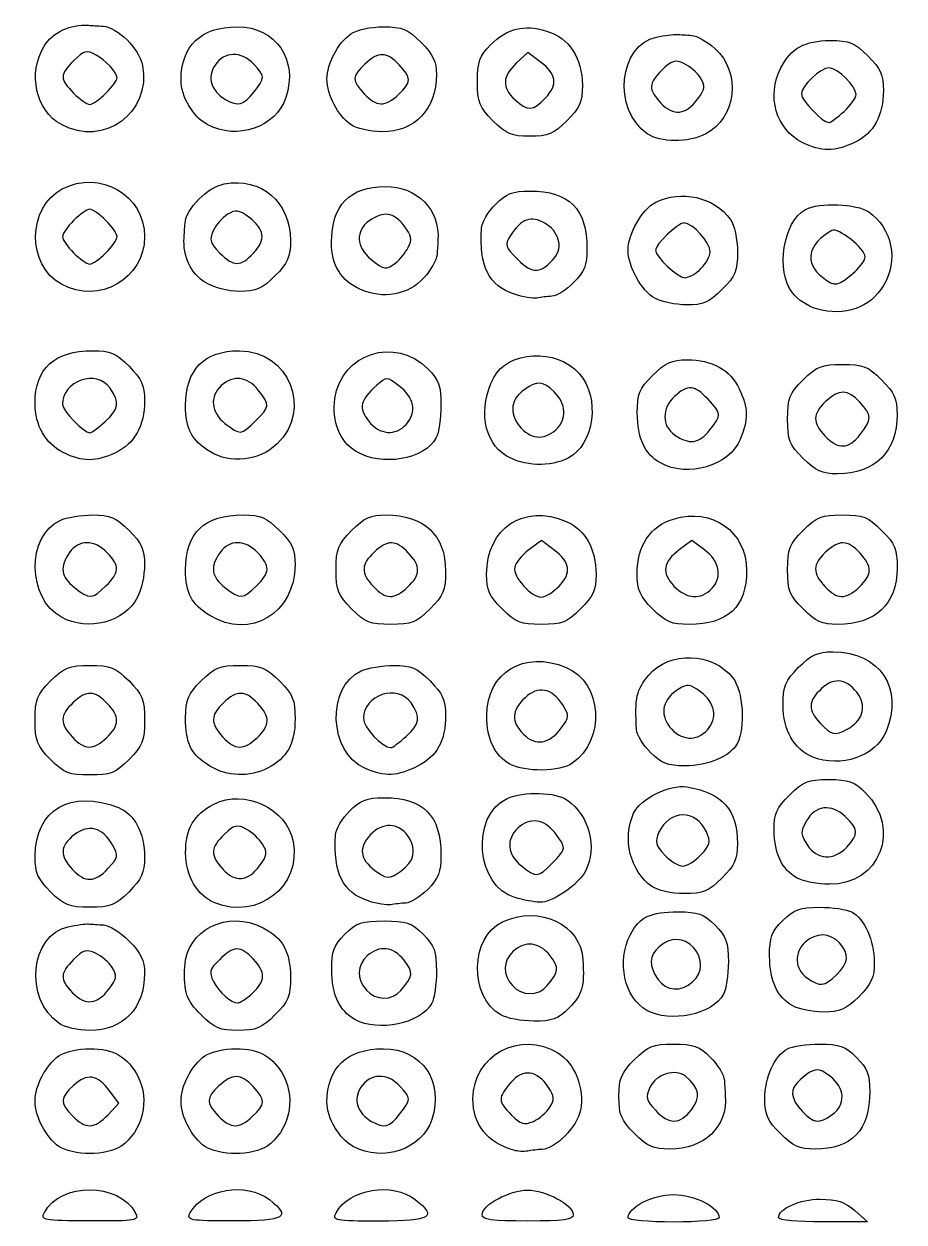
# Model space of a CAD drawing. Extents: x -1 to 2559, y 1 to 1442.
# Drawn here: x 1259.6 to 1516.8, y 2.7 to 352.8 of the extents above; entities that cross this region are included whole.
import ezdxf

# ---------------------------------------------------------------- set-up
doc = ezdxf.new("R2010")
doc.units = 0
doc.layers.get('0').update_dxf_attribs({"linetype": 'CONTINUOUS'})
doc.layers.add('IMAGE', color=7, linetype='CONTINUOUS')

# ---------------------------------------------------------------- blocks, each defined once
blk = doc.blocks.new('wave')
at = {"layer": 'IMAGE', "color": 7}
for points in [[(507.58, -1268.18), (503.93, -1265.45), (500.58, -1268.6)], [(380.62, -1277.34), (380.62, -1277.34)], [(423.8, -1277.1), (423.8, -1277.1)], [(538.85, -1289.2), (538.85, -1289.2)], [(584.16, -1291.72), (584.16, -1291.72)], [(423.78, -1324.07), (423.78, -1324.07)], [(557.13, -1375.77), (557.13, -1375.77)], [(368.16, -1382.39), (368.16, -1382.39)], [(511.56, -1410.83), (507.9, -1408.1), (504.23, -1410.83)], [(555.56, -1410.82), (551.9, -1408.1), (548.23, -1410.83)], [(466.82, -1539.62), (466.82, -1539.62)], [(509.49, -1538.28), (509.49, -1538.28)], [(381.25, -1575.93), (384.39, -1572.58), (381.67, -1568.93)], [(466.47, -1575.77), (466.47, -1575.77)], [(362.62, -1604.5), (362.62, -1604.5)], [(577.23, -1606.02), (577.23, -1606.02)], [(599.49, -1603.9), (603.23, -1607.2), (590.23, -1607.24)]]:
    blk.add_lwpolyline(points, dxfattribs=at)
for points in [[(466.14, -1277.72), (466.14, -1277.72)], [(509.12, -1278.73), (509.12, -1278.73)], [(553.55, -1279.13), (553.55, -1279.13)], [(596.37, -1282.68), (596.37, -1282.68)], [(367.58, -1286.53), (367.58, -1286.53)], [(410.25, -1286.53), (410.25, -1286.53)], [(452.19, -1286.53), (452.19, -1286.53)], [(493.76, -1285.42), (493.76, -1285.42)], [(380.62, -1324.01), (380.62, -1324.01)], [(465.35, -1326.91), (465.35, -1326.91)], [(511.78, -1325.43), (511.78, -1325.43)], [(554.56, -1328.62), (554.56, -1328.62)], [(599.56, -1329.52), (599.56, -1329.52)], [(367.58, -1333.2), (367.58, -1333.2)], [(409.53, -1332.61), (409.53, -1332.61)], [(455.07, -1334.77), (455.07, -1334.77)], [(500, -1336.12), (500, -1336.12)], [(541.07, -1337.28), (541.07, -1337.28)], [(588.31, -1340.39), (588.31, -1340.39)], [(380.37, -1373.35), (380.37, -1373.35)], [(424.38, -1373.1), (424.38, -1373.1)], [(468.46, -1374.06), (468.46, -1374.06)], [(512.12, -1375.74), (512.12, -1375.74)], [(601.13, -1377.1), (601.13, -1377.1)], [(410.98, -1382.09), (410.98, -1382.09)], [(453.61, -1381.99), (453.61, -1381.99)], [(497.61, -1383.33), (497.61, -1383.33)], [(542.71, -1385.42), (542.71, -1385.42)], [(584.43, -1384.08), (584.43, -1384.08)], [(380.62, -1421.34), (380.62, -1421.34)], [(424.62, -1421.34), (424.62, -1421.34)], [(513.12, -1421.4), (513.12, -1421.4)], [(468.81, -1421.72), (468.81, -1421.72)], [(557.8, -1422.06), (557.8, -1422.06)], [(600.81, -1421.72), (600.81, -1421.72)], [(452.43, -1428.08), (452.43, -1428.08)], [(496.43, -1428.08), (496.43, -1428.08)], [(540.43, -1428.08), (540.43, -1428.08)], [(584.43, -1428.08), (584.43, -1428.08)], [(367.58, -1430.53), (367.58, -1430.53)], [(410.98, -1430.02), (410.98, -1430.02)], [(513.63, -1463.03), (513.63, -1463.03)], [(556.46, -1463.39), (556.46, -1463.39)], [(597.29, -1463.25), (597.29, -1463.25)], [(380.81, -1465.72), (380.81, -1465.72)], [(424.81, -1465.72), (424.81, -1465.72)], [(468.37, -1465.35), (468.37, -1465.35)], [(539.79, -1470.05), (539.79, -1470.05)], [(364.43, -1472.08), (364.43, -1472.08)], [(410.98, -1474.02), (410.98, -1474.02)], [(498.71, -1473.42), (498.71, -1473.42)], [(587.08, -1471.31), (587.08, -1471.31)], [(456.32, -1474.66), (456.32, -1474.66)], [(597.18, -1497.7), (597.18, -1497.7)], [(554.55, -1499.96), (554.55, -1499.96)], [(381.3, -1503.88), (381.3, -1503.88)], [(425.55, -1503.13), (425.55, -1503.13)], [(468.23, -1503.54), (468.23, -1503.54)], [(511.05, -1502.43), (511.05, -1502.43)], [(582.71, -1506.76), (582.71, -1506.76)], [(364.43, -1510.75), (364.43, -1510.75)], [(500.18, -1512.44), (500.18, -1512.44)], [(540.19, -1509.2), (540.19, -1509.2)], [(412.41, -1513.98), (412.41, -1513.98)], [(457.34, -1513.45), (457.34, -1513.45)], [(552.12, -1537.08), (552.12, -1537.08)], [(594.14, -1535.05), (594.14, -1535.05)], [(381.55, -1539.13), (381.55, -1539.13)], [(423.48, -1540.38), (423.48, -1540.38)], [(581.38, -1544.09), (581.38, -1544.09)], [(408.43, -1546.75), (408.43, -1546.75)], [(496.04, -1546.76), (496.04, -1546.76)], [(538.71, -1545.42), (538.71, -1545.42)], [(366.85, -1549.2), (366.85, -1549.2)], [(453.38, -1548.09), (453.38, -1548.09)], [(510.38, -1573.74), (510.38, -1573.74)], [(551.77, -1574.47), (551.77, -1574.47)], [(381.25, -1575.93), (381.25, -1575.93)], [(423.48, -1576.38), (423.48, -1576.38)], [(592.93, -1575.87), (592.93, -1575.87)], [(535.1, -1581.42), (535.1, -1581.42)], [(577.76, -1581.42), (577.76, -1581.42)], [(366.85, -1585.2), (366.85, -1585.2)], [(409.52, -1585.2), (409.52, -1585.2)], [(452.91, -1585.2), (452.91, -1585.2)], [(499.9, -1586.32), (499.9, -1586.32)], [(405.28, -1604.52), (405.28, -1604.52)], [(447.92, -1604.56), (447.92, -1604.56)], [(490.56, -1605.12), (490.56, -1605.12)], [(533.23, -1606.04), (533.23, -1606.04)]]:
    blk.add_lwpolyline(points, close=True, dxfattribs=at)
for points in [[(362.57, -1263.58), (365.04, -1259.53), (370.19, -1257.12), (375.56, -1257.5)], [(375.56, -1257.5), (376.48, -1257.56), (378.38, -1257.69), (379.79, -1257.78)], [(379.79, -1257.78), (384.05, -1258.06), (390.4, -1264.39), (391.32, -1269.28)], [(402.56, -1273.55), (402.56, -1263.51), (408.44, -1257.95), (419.06, -1257.95)], [(419.06, -1257.95), (430.29, -1257.95), (436.88, -1267.57), (433.22, -1278.63)], [(445.23, -1273.28), (445.23, -1268.77), (448.44, -1262.65), (452.19, -1260.03)], [(452.19, -1260.03), (453.89, -1258.83), (457.92, -1257.95), (461.66, -1257.95)], [(461.66, -1257.95), (467.28, -1257.95), (468.78, -1258.57), (472.7, -1262.48)], [(493.06, -1263.25), (497.92, -1258.38), (502.75, -1257.18), (509.41, -1259.18)], [(509.41, -1259.18), (516.03, -1261.16), (519.88, -1267.01), (519.89, -1275.08)], [(541.56, -1260.96), (543.95, -1260.46), (546.65, -1260.1), (547.56, -1260.16)], [(547.56, -1260.16), (548.48, -1260.23), (550.42, -1260.36), (551.88, -1260.45)], [(551.88, -1260.45), (553.33, -1260.54), (556.37, -1262.27), (558.62, -1264.28)], [(367.58, -1286.53), (360.09, -1282.47), (357.71, -1271.55), (362.57, -1263.58)], [(472.7, -1262.48), (476.2, -1265.98), (477.23, -1268.13), (477.23, -1271.88)], [(489.23, -1273.98), (489.23, -1268.16), (489.83, -1266.48), (493.06, -1263.25)], [(538.85, -1289.2), (528.65, -1282.05), (530.45, -1263.32), (541.56, -1260.96)], [(577.89, -1269.96), (580.85, -1264.25), (584.98, -1261.95), (592.33, -1261.95)], [(592.33, -1261.95), (597.94, -1261.95), (599.45, -1262.57), (603.36, -1266.48)], [(377.55, -1266.12), (374.95, -1264.73), (374.1, -1264.96), (371.22, -1267.84)], [(383.85, -1273.01), (383.78, -1271.17), (380.68, -1267.78), (377.55, -1266.12)], [(423.84, -1268.87), (420.21, -1264.96), (415.18, -1265.11), (412.5, -1269.19)], [(466.33, -1269.04), (462.72, -1265.19), (460.26, -1265.14), (456.32, -1268.85)], [(549.57, -1268.71), (546.94, -1267.51), (545.92, -1267.8), (543.17, -1270.56)], [(558.62, -1264.28), (566.39, -1271.22), (564.95, -1284.6), (555.94, -1289.26)], [(603.36, -1266.48), (607.06, -1270.18), (607.9, -1272.03), (607.9, -1276.55)], [(371.22, -1267.84), (367.08, -1271.98), (367.07, -1273.24), (371.17, -1277.34)], [(391.32, -1269.28), (393.91, -1283.09), (379.95, -1293.24), (367.58, -1286.53)], [(412.5, -1269.19), (410.14, -1272.8), (411.35, -1276.72), (415.58, -1279.18)], [(423.8, -1277.1), (427.21, -1272.77), (427.21, -1272.48), (423.84, -1268.87)], [(456.32, -1268.85), (452.5, -1272.44), (452.47, -1273.63), (456.13, -1277.53)], [(466.14, -1277.72), (469.96, -1274.13), (469.99, -1272.93), (466.33, -1269.04)], [(500.58, -1268.6), (496.46, -1272.47), (496.33, -1275.67), (500.15, -1279.23)], [(509.12, -1278.73), (512.82, -1274.8), (512.37, -1271.75), (507.58, -1268.18)], [(543.17, -1270.56), (539.14, -1274.59), (539.08, -1276.24), (542.85, -1280.25)], [(554.43, -1272.89), (553.48, -1271.38), (551.3, -1269.5), (549.57, -1268.71)], [(584.16, -1291.72), (576.5, -1287.94), (573.67, -1278.12), (577.89, -1269.96)], [(592.08, -1269.95), (589.51, -1269.95), (583.9, -1275.18), (583.9, -1277.58)], [(599.9, -1277.77), (599.9, -1275.39), (594.45, -1269.95), (592.08, -1269.95)], [(380.62, -1277.34), (382.42, -1275.54), (383.88, -1273.59), (383.85, -1273.01)], [(410.25, -1286.53), (406.11, -1284.28), (402.56, -1278.3), (402.56, -1273.55)], [(452.19, -1286.53), (448.44, -1283.91), (445.23, -1277.79), (445.23, -1273.28)], [(477.23, -1271.88), (477.23, -1282.11), (471.01, -1288.62), (461.23, -1288.62)], [(493.76, -1285.42), (489.78, -1281.43), (489.23, -1280.05), (489.23, -1273.98)], [(553.55, -1279.13), (555.76, -1276.16), (555.89, -1275.24), (554.43, -1272.89)], [(371.17, -1277.34), (372.97, -1279.14), (375.1, -1280.62), (375.9, -1280.62)], [(375.9, -1280.62), (376.7, -1280.62), (378.82, -1279.14), (380.62, -1277.34)], [(415.58, -1279.18), (419.2, -1281.3), (420.83, -1280.88), (423.8, -1277.1)], [(456.13, -1277.53), (459.74, -1281.38), (462.2, -1281.42), (466.14, -1277.72)], [(519.89, -1275.08), (519.89, -1279.9), (519.13, -1281.65), (515.36, -1285.42)], [(583.9, -1277.58), (583.9, -1279.42), (590.14, -1285.95), (591.9, -1285.95)], [(596.37, -1282.68), (598.31, -1280.88), (599.9, -1278.67), (599.9, -1277.77)], [(607.9, -1276.55), (607.9, -1283.93), (605.01, -1289.12), (599.42, -1291.77)], [(433.22, -1278.63), (430.36, -1287.32), (418.94, -1291.24), (410.25, -1286.53)], [(500.15, -1279.23), (503.91, -1282.74), (505.43, -1282.66), (509.12, -1278.73)], [(542.85, -1280.25), (546.47, -1284.11), (550.14, -1283.73), (553.55, -1279.13)], [(591.9, -1285.95), (592.42, -1285.95), (594.43, -1284.48), (596.37, -1282.68)], [(461.23, -1288.62), (457.88, -1288.62), (453.82, -1287.68), (452.19, -1286.53)], [(504.56, -1289.95), (499.21, -1289.95), (497.63, -1289.29), (493.76, -1285.42)], [(515.36, -1285.42), (511.49, -1289.29), (509.91, -1289.95), (504.56, -1289.95)], [(555.94, -1289.26), (550.88, -1291.88), (542.63, -1291.85), (538.85, -1289.2)], [(599.42, -1291.77), (593.67, -1294.5), (589.77, -1294.49), (584.16, -1291.72)], [(367.85, -1305.31), (378.9, -1299.59), (391.9, -1307.14), (391.9, -1319.28)], [(415.22, -1303.86), (426.02, -1301.84), (434.55, -1309.14), (434.56, -1320.42)], [(367.58, -1333.2), (357.4, -1327.67), (357.57, -1310.62), (367.85, -1305.31)], [(403.73, -1315.38), (404.01, -1311.13), (410.34, -1304.78), (415.22, -1303.86)], [(446.56, -1320.92), (446.56, -1310.15), (451.91, -1304.61), (462.29, -1304.62)], [(462.29, -1304.62), (471.63, -1304.63), (478.31, -1311.43), (477.68, -1320.28)], [(494.46, -1309.85), (497.65, -1306.66), (499.49, -1305.95), (504.53, -1305.95)], [(504.53, -1305.95), (516.1, -1305.95), (521.23, -1311.12), (521.23, -1322.78)], [(541.34, -1309.22), (548.63, -1305.46), (558.6, -1307.75), (563.15, -1314.24)], [(533.23, -1323.28), (533.23, -1318.43), (537.35, -1311.29), (541.34, -1309.22)], [(585.16, -1311.32), (589.06, -1309.23), (600.23, -1309.66), (603.61, -1312.03)], [(375.9, -1311.28), (375.1, -1311.28), (372.97, -1312.76), (371.17, -1314.56)], [(380.62, -1314.56), (378.82, -1312.76), (376.7, -1311.28), (375.9, -1311.28)], [(416.17, -1312.75), (414.66, -1313.7), (412.78, -1315.88), (411.99, -1317.61)], [(422.41, -1313.63), (419.44, -1311.42), (418.52, -1311.29), (416.17, -1312.75)], [(467.77, -1316.09), (464.64, -1312.12), (461.77, -1311.72), (457.53, -1314.69)], [(490.38, -1316.85), (490.48, -1315.14), (492.32, -1311.99), (494.46, -1309.85)], [(508.91, -1315.33), (504.83, -1313.04), (502.18, -1314.01), (498.87, -1318.99)], [(581.31, -1335.75), (576.28, -1329.35), (578.56, -1314.85), (585.16, -1311.32)], [(603.61, -1312.03), (610.45, -1316.82), (612.37, -1326.3), (607.96, -1333.53)], [(371.17, -1314.56), (369.37, -1316.36), (367.9, -1318.48), (367.9, -1319.28)], [(383.9, -1319.28), (383.9, -1318.48), (382.42, -1316.36), (380.62, -1314.56)], [(403.45, -1319.62), (403.51, -1318.7), (403.64, -1316.8), (403.73, -1315.38)], [(423.78, -1324.07), (427.45, -1320.17), (427.04, -1317.09), (422.41, -1313.63)], [(457.53, -1314.69), (453.51, -1317.51), (453.75, -1322.45), (458.08, -1325.85)], [(468.98, -1322.43), (470.23, -1320.08), (470.02, -1318.95), (467.77, -1316.09)], [(511.78, -1325.43), (514.32, -1322.36), (512.97, -1317.6), (508.91, -1315.33)], [(549.6, -1315.28), (547.76, -1315.28), (541.23, -1321.52), (541.23, -1323.28)], [(557.23, -1323.7), (557.23, -1320.94), (552.1, -1315.28), (549.6, -1315.28)], [(563.15, -1314.24), (564.34, -1315.94), (565.23, -1319.98), (565.23, -1323.71)], [(602.56, -1325.17), (602.56, -1322.73), (594.59, -1316.46), (592.78, -1317.48)], [(391.9, -1319.28), (391.9, -1331.61), (378.64, -1339.2), (367.58, -1333.2)], [(367.9, -1319.28), (367.9, -1320.08), (369.37, -1322.21), (371.17, -1324.01)], [(380.62, -1324.01), (382.42, -1322.21), (383.9, -1320.08), (383.9, -1319.28)], [(409.53, -1332.61), (405.48, -1330.14), (403.07, -1324.98), (403.45, -1319.62)], [(411.99, -1317.61), (410.79, -1320.24), (411.08, -1321.26), (413.84, -1324.01)], [(500, -1336.12), (492.53, -1333.64), (489.7, -1327.98), (490.38, -1316.85)], [(498.87, -1318.99), (497.11, -1321.65), (497.28, -1322.21), (501.05, -1325.98)], [(592.78, -1317.48), (585.76, -1321.45), (584.66, -1326.93), (590.05, -1331.17)], [(434.56, -1320.42), (434.56, -1325.24), (433.8, -1326.98), (430.03, -1330.75)], [(455.07, -1334.77), (449.3, -1332.16), (446.56, -1327.7), (446.56, -1320.92)], [(465.35, -1326.91), (466.51, -1326.01), (468.15, -1324), (468.98, -1322.43)], [(477.68, -1320.28), (477.62, -1321.2), (477.49, -1323.14), (477.4, -1324.59)], [(521.23, -1322.78), (521.23, -1327.68), (520.49, -1329.56), (517.33, -1332.72)], [(541.07, -1337.28), (537.29, -1335.22), (533.23, -1327.98), (533.23, -1323.28)], [(541.23, -1323.28), (541.23, -1325.16), (547.82, -1331.28), (549.83, -1331.28)], [(371.17, -1324.01), (372.97, -1325.81), (375.1, -1327.28), (375.9, -1327.28)], [(375.9, -1327.28), (376.7, -1327.28), (378.82, -1325.81), (380.62, -1324.01)], [(413.84, -1324.01), (417.94, -1328.11), (419.97, -1328.12), (423.78, -1324.07)], [(458.08, -1325.85), (462.13, -1329.04), (462.5, -1329.09), (465.35, -1326.91)], [(477.4, -1324.59), (477.3, -1326.05), (475.58, -1329.09), (473.56, -1331.34)], [(501.05, -1325.98), (505.35, -1330.27), (507.86, -1330.14), (511.78, -1325.43)], [(554.56, -1328.62), (556.03, -1327.15), (557.23, -1324.94), (557.23, -1323.7)], [(565.23, -1323.71), (565.23, -1329.33), (564.61, -1330.83), (560.7, -1334.75)], [(599.56, -1329.52), (601.21, -1328.03), (602.56, -1326.08), (602.56, -1325.17)], [(549.83, -1331.28), (550.97, -1331.28), (553.1, -1330.08), (554.56, -1328.62)], [(590.05, -1331.17), (593.73, -1334.06), (594.71, -1333.88), (599.56, -1329.52)], [(419.7, -1335.28), (416.25, -1335.28), (412.12, -1334.19), (409.53, -1332.61)], [(430.03, -1330.75), (426.26, -1334.52), (424.52, -1335.28), (419.7, -1335.28)], [(473.56, -1331.34), (469.19, -1336.23), (461.47, -1337.66), (455.07, -1334.77)], [(517.33, -1332.72), (515.19, -1334.86), (512.34, -1336.66), (511, -1336.72)], [(607.96, -1333.53), (603.92, -1340.17), (596.77, -1342.66), (588.31, -1340.39)], [(506.55, -1337.22), (505.44, -1337.44), (502.49, -1336.94), (500, -1336.12)], [(511, -1336.72), (509.66, -1336.77), (507.66, -1337), (506.55, -1337.22)], [(550.36, -1339.23), (547.17, -1339.2), (542.99, -1338.32), (541.07, -1337.28)], [(560.7, -1334.75), (556.9, -1338.54), (555.22, -1339.27), (550.36, -1339.23)], [(588.31, -1340.39), (585.98, -1339.76), (582.83, -1337.68), (581.31, -1335.75)], [(447.54, -1366.62), (449.41, -1353.33), (465.14, -1348.32), (474.76, -1357.94)], [(359.9, -1367.95), (359.9, -1357.77), (365.56, -1352.62), (376.76, -1352.62)], [(376.76, -1352.62), (381.89, -1352.62), (383.54, -1353.32), (387.36, -1357.15)], [(403.9, -1368.64), (403.9, -1358.15), (409.34, -1352.61), (419.63, -1352.62)], [(419.63, -1352.62), (434.14, -1352.64), (441.1, -1369.85), (430.65, -1379.87)], [(493.96, -1360.49), (498.06, -1352.56), (512.3, -1351.84), (518.9, -1359.22)], [(381.82, -1363.58), (377.89, -1357.96), (367.9, -1361.36), (367.9, -1368.31)], [(387.36, -1357.15), (391.06, -1360.85), (391.9, -1362.7), (391.9, -1367.22)], [(474.76, -1357.94), (477.96, -1361.14), (478.56, -1362.84), (478.56, -1368.6)], [(540.43, -1359.82), (544.13, -1356.12), (545.98, -1355.28), (550.5, -1355.28)], [(550.5, -1355.28), (557.88, -1355.28), (563.07, -1358.17), (565.72, -1363.76)], [(584.43, -1361.15), (588.42, -1357.16), (589.79, -1356.62), (595.9, -1356.62)], [(595.9, -1356.62), (602, -1356.62), (603.37, -1357.16), (607.36, -1361.15)], [(425.13, -1364.13), (421.97, -1360.11), (417.88, -1359.62), (414.33, -1362.82)], [(466.26, -1362.85), (462.68, -1360.18), (462.59, -1360.18), (459.81, -1362.7)], [(497.61, -1383.33), (491, -1379.29), (489.4, -1369.31), (493.96, -1360.49)], [(511.65, -1364.67), (508.17, -1361.43), (506.74, -1361.31), (503.03, -1363.91)], [(518.9, -1359.22), (525.21, -1366.29), (523.44, -1380.05), (515.7, -1384.05)], [(535.94, -1370.82), (535.9, -1365.21), (536.5, -1363.75), (540.43, -1359.82)], [(579.9, -1372.62), (579.9, -1366.51), (580.44, -1365.14), (584.43, -1361.15)], [(607.36, -1361.15), (611.06, -1364.85), (611.9, -1366.7), (611.9, -1371.22)], [(380.37, -1373.35), (384.43, -1369.58), (384.71, -1367.71), (381.82, -1363.58)], [(414.33, -1362.82), (410.86, -1365.97), (411.31, -1370.63), (415.41, -1373.85)], [(424.38, -1373.1), (428.61, -1368.87), (428.64, -1368.58), (425.13, -1364.13)], [(459.81, -1362.7), (454.88, -1367.15), (454.37, -1369.34), (457.36, -1373.14)], [(468.46, -1374.06), (471.57, -1370.63), (470.69, -1366.14), (466.26, -1362.85)], [(503.03, -1363.91), (498.98, -1366.74), (498.39, -1370.71), (501.46, -1374.6)], [(512.12, -1375.74), (515.41, -1372.77), (515.2, -1367.98), (511.65, -1364.67)], [(556.63, -1366.81), (552.7, -1362.57), (550.67, -1362.4), (546.81, -1366)], [(565.72, -1363.76), (568.39, -1369.4), (568.46, -1372.7), (566, -1378.57)], [(601, -1367.7), (597.38, -1363.85), (594.93, -1363.81), (590.98, -1367.51)], [(368.16, -1382.39), (362.91, -1379.8), (359.9, -1374.53), (359.9, -1367.95)], [(367.9, -1368.31), (367.9, -1370.1), (374.17, -1376.62), (375.9, -1376.62)], [(391.9, -1367.22), (391.9, -1374.59), (389.01, -1379.79), (383.42, -1382.44)], [(410.98, -1382.09), (405.58, -1378.7), (403.9, -1375.5), (403.9, -1368.64)], [(453.61, -1381.99), (448.93, -1379.14), (446.61, -1373.26), (447.54, -1366.62)], [(478.56, -1368.6), (478.56, -1372.37), (477.95, -1376.61), (477.19, -1378.02)], [(546.81, -1366), (543.05, -1369.51), (543.07, -1374.55), (546.86, -1377.21)], [(557.13, -1375.77), (560.61, -1371.35), (560.59, -1371.09), (556.63, -1366.81)], [(590.98, -1367.51), (587.14, -1371.13), (587.09, -1373.59), (590.8, -1377.53)], [(601.13, -1377.1), (604.61, -1372.69), (604.59, -1371.53), (601, -1367.7)], [(542.71, -1385.42), (538.15, -1382.9), (536, -1378.24), (535.94, -1370.82)], [(584.43, -1384.08), (580.44, -1380.09), (579.9, -1378.72), (579.9, -1372.62)], [(611.9, -1371.22), (611.9, -1382.14), (605.42, -1388.62), (594.5, -1388.62)], [(375.9, -1376.62), (376.42, -1376.62), (378.43, -1375.14), (380.37, -1373.35)], [(415.41, -1373.85), (419.86, -1377.36), (420.15, -1377.33), (424.38, -1373.1)], [(457.36, -1373.14), (460.59, -1377.25), (465.23, -1377.63), (468.46, -1374.06)], [(501.46, -1374.6), (504.5, -1378.47), (508.63, -1378.91), (512.12, -1375.74)], [(546.86, -1377.21), (551.11, -1380.18), (553.98, -1379.78), (557.13, -1375.77)], [(477.19, -1378.02), (473.74, -1384.47), (461.16, -1386.59), (453.61, -1381.99)], [(566, -1378.57), (562.78, -1386.28), (550.68, -1389.84), (542.71, -1385.42)], [(590.8, -1377.53), (594.58, -1381.56), (597.73, -1381.43), (601.13, -1377.1)], [(383.42, -1382.44), (377.67, -1385.16), (373.77, -1385.15), (368.16, -1382.39)], [(430.65, -1379.87), (425.44, -1384.86), (416.92, -1385.82), (410.98, -1382.09)], [(515.7, -1384.05), (510.54, -1386.72), (502.66, -1386.4), (497.61, -1383.33)], [(594.5, -1388.62), (589.98, -1388.62), (588.13, -1387.78), (584.43, -1384.08)], [(367.19, -1402.21), (369.12, -1401.33), (373.42, -1400.62), (376.76, -1400.62)], [(376.76, -1400.62), (381.89, -1400.62), (383.54, -1401.32), (387.36, -1405.15)], [(403.9, -1416.64), (403.9, -1405.75), (409.3, -1400.62), (420.76, -1400.62)], [(420.76, -1400.62), (425.89, -1400.62), (427.54, -1401.32), (431.36, -1405.15)], [(452.43, -1405.15), (456.13, -1401.45), (457.98, -1400.62), (462.5, -1400.62)], [(462.5, -1400.62), (473.59, -1400.62), (479.9, -1406.57), (479.9, -1417.05)], [(491.9, -1418.02), (491.9, -1404.4), (502.61, -1397.26), (515.18, -1402.51)], [(546.5, -1401.81), (557.87, -1398.4), (567.88, -1405.46), (567.89, -1416.89)], [(584.43, -1405.15), (588.42, -1401.16), (589.79, -1400.62), (595.9, -1400.62)], [(595.9, -1400.62), (602, -1400.62), (603.37, -1401.16), (607.36, -1405.15)], [(367.58, -1430.53), (357.6, -1425.11), (357.35, -1406.69), (367.19, -1402.21)], [(515.18, -1402.51), (520.67, -1404.8), (523.9, -1410.54), (523.9, -1418.02)], [(535.9, -1417.75), (535.91, -1409.62), (539.76, -1403.83), (546.5, -1401.81)], [(387.36, -1405.15), (391.06, -1408.85), (391.9, -1410.7), (391.9, -1415.22)], [(431.36, -1405.15), (435.06, -1408.85), (435.9, -1410.7), (435.9, -1415.22)], [(447.9, -1416.62), (447.9, -1410.51), (448.44, -1409.14), (452.43, -1405.15)], [(579.9, -1416.62), (579.9, -1410.51), (580.44, -1409.14), (584.43, -1405.15)], [(607.36, -1405.15), (611.28, -1409.07), (611.9, -1410.57), (611.9, -1416.19)], [(381, -1411.7), (377.33, -1407.8), (372.65, -1407.75), (369.97, -1411.58)], [(425, -1411.7), (421.33, -1407.8), (416.65, -1407.75), (413.97, -1411.58)], [(469, -1411.7), (465.38, -1407.85), (462.93, -1407.81), (458.98, -1411.51)], [(504.23, -1410.83), (502.21, -1412.33), (500.36, -1414.61), (500.11, -1415.88)], [(513.12, -1421.4), (516.82, -1417.46), (516.37, -1414.42), (511.56, -1410.83)], [(548.23, -1410.83), (543.42, -1414.42), (542.97, -1417.46), (546.67, -1421.4)], [(557.8, -1422.06), (560.91, -1418.62), (560.02, -1414.14), (555.56, -1410.82)], [(601, -1411.7), (597.38, -1407.85), (594.93, -1407.81), (590.98, -1411.51)], [(369.97, -1411.58), (367, -1415.83), (367.4, -1418.7), (371.41, -1421.85)], [(380.62, -1421.34), (384.65, -1417.32), (384.71, -1415.65), (381, -1411.7)], [(413.97, -1411.58), (411, -1415.83), (411.4, -1418.7), (415.41, -1421.85)], [(424.62, -1421.34), (428.65, -1417.32), (428.71, -1415.65), (425, -1411.7)], [(458.98, -1411.51), (455.14, -1415.13), (455.09, -1417.59), (458.8, -1421.53)], [(468.81, -1421.72), (472.66, -1418.1), (472.7, -1415.65), (469, -1411.7)], [(590.98, -1411.51), (587.14, -1415.13), (587.09, -1417.59), (590.8, -1421.53)], [(600.81, -1421.72), (604.66, -1418.1), (604.7, -1415.65), (601, -1411.7)], [(391.9, -1415.22), (391.9, -1418.26), (390.99, -1422.51), (389.87, -1424.66)], [(410.98, -1430.02), (405.59, -1426.73), (403.9, -1423.52), (403.9, -1416.64)], [(435.9, -1415.22), (435.9, -1429.35), (422.72, -1437.17), (410.98, -1430.02)], [(452.43, -1428.08), (448.44, -1424.09), (447.9, -1422.72), (447.9, -1416.62)], [(479.9, -1417.05), (479.9, -1422.66), (479.28, -1424.17), (475.36, -1428.08)], [(496.43, -1428.08), (492.73, -1424.38), (491.9, -1422.53), (491.9, -1418.02)], [(500.11, -1415.88), (499.56, -1418.68), (504.84, -1424.62), (507.9, -1424.62)], [(523.9, -1418.02), (523.9, -1422.53), (523.06, -1424.38), (519.36, -1428.08)], [(540.43, -1428.08), (536.66, -1424.31), (535.9, -1422.57), (535.9, -1417.75)], [(567.89, -1416.89), (567.9, -1427.42), (562.37, -1432.62), (551.16, -1432.62)], [(584.43, -1428.08), (580.44, -1424.09), (579.9, -1422.72), (579.9, -1416.62)], [(611.9, -1416.19), (611.9, -1426.66), (605.59, -1432.62), (594.5, -1432.62)], [(371.41, -1421.85), (375.87, -1425.36), (376.64, -1425.32), (380.62, -1421.34)], [(415.41, -1421.85), (419.87, -1425.36), (420.64, -1425.32), (424.62, -1421.34)], [(458.8, -1421.53), (462.41, -1425.38), (464.87, -1425.42), (468.81, -1421.72)], [(507.9, -1424.62), (509.11, -1424.62), (511.46, -1423.17), (513.12, -1421.4)], [(546.67, -1421.4), (550.31, -1425.27), (554.66, -1425.53), (557.8, -1422.06)], [(590.8, -1421.53), (594.41, -1425.38), (596.87, -1425.42), (600.81, -1421.72)], [(389.87, -1424.66), (386.1, -1431.95), (375.4, -1434.77), (367.58, -1430.53)], [(463.9, -1432.62), (457.79, -1432.62), (456.42, -1432.08), (452.43, -1428.08)], [(475.36, -1428.08), (471.37, -1432.08), (470, -1432.62), (463.9, -1432.62)], [(507.9, -1432.62), (501.79, -1432.62), (500.42, -1432.08), (496.43, -1428.08)], [(519.36, -1428.08), (515.37, -1432.08), (514, -1432.62), (507.9, -1432.62)], [(551.16, -1432.62), (545.89, -1432.62), (544.29, -1431.94), (540.43, -1428.08)], [(594.5, -1432.62), (589.98, -1432.62), (588.13, -1431.78), (584.43, -1428.08)], [(491.94, -1459.25), (491.85, -1446.73), (502.89, -1440.04), (515.18, -1445.18)], [(539.31, -1447.43), (545.31, -1440.3), (557.96, -1440.71), (563.88, -1448.23)], [(583.1, -1445.15), (586.8, -1441.45), (588.65, -1440.62), (593.16, -1440.62)], [(593.16, -1440.62), (606.78, -1440.62), (613.92, -1451.33), (608.67, -1463.9)], [(364.43, -1449.15), (368.42, -1445.16), (369.79, -1444.62), (375.9, -1444.62)], [(375.9, -1444.62), (382, -1444.62), (383.37, -1445.16), (387.36, -1449.15)], [(408.43, -1449.15), (412.42, -1445.16), (413.79, -1444.62), (419.9, -1444.62)], [(419.9, -1444.62), (426, -1444.62), (427.37, -1445.16), (431.36, -1449.15)], [(455.19, -1446.21), (457.12, -1445.33), (461.42, -1444.62), (464.76, -1444.62)], [(464.76, -1444.62), (469.89, -1444.62), (471.54, -1445.32), (475.36, -1449.15)], [(515.18, -1445.18), (525.74, -1449.59), (526.79, -1466.3), (516.94, -1473.2)], [(578.56, -1456.3), (578.56, -1450.55), (579.16, -1449.09), (583.1, -1445.15)], [(359.9, -1460.62), (359.9, -1454.51), (360.44, -1453.14), (364.43, -1449.15)], [(387.36, -1449.15), (391.36, -1453.14), (391.9, -1454.51), (391.9, -1460.62)], [(403.9, -1459.9), (403.9, -1454.61), (404.57, -1453.01), (408.43, -1449.15)], [(431.36, -1449.15), (435.28, -1453.07), (435.9, -1454.57), (435.9, -1460.19)], [(456.32, -1474.66), (445.73, -1470.06), (444.97, -1450.87), (455.19, -1446.21)], [(475.36, -1449.15), (479.03, -1452.81), (479.9, -1454.72), (479.9, -1459.09)], [(535.73, -1463.39), (535.17, -1454.06), (535.69, -1451.73), (539.31, -1447.43)], [(563.88, -1448.23), (566.85, -1452.01), (567.6, -1462.86), (565.19, -1467.36)], [(600.69, -1453.29), (597.56, -1448.52), (593.58, -1447.82), (589.78, -1451.39)], [(381, -1455.7), (377.38, -1451.85), (374.93, -1451.81), (370.98, -1455.51)], [(425, -1455.7), (421.38, -1451.85), (418.93, -1451.81), (414.98, -1455.51)], [(469.82, -1455.58), (465.89, -1449.97), (455.9, -1453.19), (455.9, -1460.06)], [(514.14, -1456.13), (510.9, -1451.19), (506.96, -1450.45), (503.12, -1454.06)], [(548.17, -1451.42), (543.37, -1454.42), (542.32, -1458.62), (545.4, -1462.52)], [(554.41, -1452.29), (551.44, -1450.08), (550.52, -1449.95), (548.17, -1451.42)], [(556.46, -1463.39), (559.53, -1460), (558.7, -1455.48), (554.41, -1452.29)], [(589.78, -1451.39), (585.8, -1455.13), (585.73, -1457.55), (589.46, -1461.53)], [(370.98, -1455.51), (367.14, -1459.13), (367.09, -1461.59), (370.8, -1465.53)], [(380.81, -1465.72), (384.66, -1462.1), (384.7, -1459.65), (381, -1455.7)], [(414.98, -1455.51), (411.14, -1459.13), (411.09, -1461.59), (414.8, -1465.53)], [(424.81, -1465.72), (428.66, -1462.1), (428.7, -1459.65), (425, -1455.7)], [(468.37, -1465.35), (472.43, -1461.58), (472.71, -1459.71), (469.82, -1455.58)], [(503.12, -1454.06), (499.17, -1457.76), (499.03, -1461.08), (502.65, -1464.7)], [(513.63, -1463.03), (516.14, -1459.66), (516.17, -1459.23), (514.14, -1456.13)], [(587.08, -1471.31), (581.82, -1469.18), (578.56, -1463.45), (578.56, -1456.3)], [(597.29, -1463.25), (601.67, -1460.91), (603.04, -1456.88), (600.69, -1453.29)], [(410.98, -1474.02), (405.47, -1470.65), (403.9, -1467.52), (403.9, -1459.9)], [(455.9, -1460.06), (455.9, -1462.76), (461.36, -1468.62), (463.88, -1468.62)], [(479.9, -1459.09), (479.9, -1466.71), (477.49, -1471.1), (471.69, -1474.06)], [(498.71, -1473.42), (494.23, -1470.94), (492, -1466.27), (491.94, -1459.25)], [(364.43, -1472.08), (360.44, -1468.09), (359.9, -1466.72), (359.9, -1460.62)], [(391.9, -1460.62), (391.9, -1466.72), (391.36, -1468.09), (387.36, -1472.08)], [(435.9, -1460.19), (435.9, -1467.53), (433.6, -1471.67), (427.88, -1474.62)], [(502.65, -1464.7), (506.16, -1468.21), (510.24, -1467.59), (513.63, -1463.03)], [(539.79, -1470.05), (537.65, -1467.91), (535.82, -1464.91), (535.73, -1463.39)], [(545.4, -1462.52), (548.59, -1466.58), (553.25, -1466.95), (556.46, -1463.39)], [(589.46, -1461.53), (592.72, -1464.99), (593.65, -1465.2), (597.29, -1463.25)], [(370.8, -1465.53), (374.41, -1469.38), (376.87, -1469.42), (380.81, -1465.72)], [(414.8, -1465.53), (418.41, -1469.38), (420.87, -1469.42), (424.81, -1465.72)], [(463.88, -1468.62), (464.41, -1468.62), (466.43, -1467.14), (468.37, -1465.35)], [(608.67, -1463.9), (605.63, -1471.18), (595.43, -1474.68), (587.08, -1471.31)], [(549.86, -1473.95), (544.82, -1473.95), (542.98, -1473.24), (539.79, -1470.05)], [(565.19, -1467.36), (563.12, -1471.22), (556.77, -1473.95), (549.86, -1473.95)], [(375.9, -1476.62), (369.79, -1476.62), (368.42, -1476.08), (364.43, -1472.08)], [(387.36, -1472.08), (383.37, -1476.08), (382, -1476.62), (375.9, -1476.62)], [(427.88, -1474.62), (422.61, -1477.35), (416.06, -1477.11), (410.98, -1474.02)], [(471.69, -1474.06), (465.81, -1477.06), (462.15, -1477.2), (456.32, -1474.66)], [(516.94, -1473.2), (513.33, -1475.73), (503.1, -1475.86), (498.71, -1473.42)], [(359.9, -1500.42), (359.91, -1486.73), (370.37, -1480.63), (384.29, -1486.17)], [(412.19, -1485.13), (421.08, -1480.53), (433.53, -1486.43), (435.35, -1496.1)], [(534.87, -1487.81), (536.81, -1483.56), (545.45, -1479.28), (550.43, -1480.11)], [(550.43, -1480.11), (560.84, -1481.84), (565.23, -1486.76), (565.23, -1496.68)], [(580.43, -1482.48), (584.42, -1478.49), (585.79, -1477.95), (591.87, -1477.95)], [(591.87, -1477.95), (597.69, -1477.95), (599.37, -1478.55), (602.6, -1481.78)], [(451.79, -1487.18), (454.98, -1484), (456.82, -1483.28), (461.86, -1483.28)], [(461.86, -1483.28), (473.44, -1483.28), (478.56, -1488.45), (478.56, -1500.11)], [(500.18, -1512.44), (488.76, -1509.15), (487.1, -1488.45), (497.86, -1483.54)], [(497.86, -1483.54), (502.77, -1481.3), (512.08, -1481.56), (515.61, -1484.03)], [(515.61, -1484.03), (521.86, -1488.41), (524.27, -1497.84), (520.86, -1504.58)], [(575.94, -1492.82), (575.9, -1487.96), (576.64, -1486.27), (580.43, -1482.48)], [(602.6, -1481.78), (613.19, -1492.37), (606.82, -1508.68), (592.13, -1508.57)], [(384.29, -1486.17), (389, -1488.05), (391.9, -1493.57), (391.9, -1500.68)], [(403.9, -1499.4), (403.9, -1492.29), (406.28, -1488.19), (412.19, -1485.13)], [(447.71, -1494.18), (447.81, -1492.47), (449.65, -1489.32), (451.79, -1487.18)], [(540.19, -1509.2), (533.89, -1504.79), (531.5, -1495.19), (534.87, -1487.81)], [(556.13, -1493.26), (553.08, -1486.57), (545.35, -1486.64), (542.28, -1493.38)], [(596.69, -1488.74), (592.64, -1484.93), (587.94, -1485.5), (585.35, -1490.13)], [(382.53, -1497.02), (379.64, -1491.93), (375.47, -1490.86), (371.32, -1494.12)], [(421.62, -1492.47), (418.96, -1491.04), (418.11, -1491.24), (415.23, -1493.95)], [(468.36, -1493.72), (465.22, -1490.26), (460.55, -1490.7), (457.36, -1494.76)], [(511.8, -1493.46), (508.64, -1489.45), (504.54, -1488.95), (501, -1492.16)], [(585.35, -1490.13), (583.59, -1493.28), (583.63, -1494), (585.67, -1497.13)], [(597.18, -1497.7), (600.69, -1493.93), (600.6, -1492.41), (596.69, -1488.74)], [(371.32, -1494.12), (367.14, -1497.41), (366.99, -1500.15), (370.8, -1504.2)], [(415.23, -1493.95), (411.12, -1497.81), (411.04, -1500.2), (414.85, -1504.25)], [(426.42, -1496.88), (425.47, -1495.36), (423.31, -1493.37), (421.62, -1492.47)], [(457.34, -1513.45), (449.86, -1510.97), (447.03, -1505.31), (447.71, -1494.18)], [(457.36, -1494.76), (454.3, -1498.65), (455.09, -1501.63), (460.12, -1505.16)], [(468.23, -1503.54), (471.17, -1501.02), (471.22, -1496.88), (468.36, -1493.72)], [(501, -1492.16), (497.52, -1495.3), (497.98, -1499.96), (502.08, -1503.19)], [(511.05, -1502.43), (515.28, -1498.2), (515.3, -1497.92), (511.8, -1493.46)], [(542.28, -1493.38), (541.01, -1496.15), (541.26, -1497.14), (543.91, -1499.96)], [(554.55, -1499.96), (557.25, -1497.09), (557.46, -1496.18), (556.13, -1493.26)], [(582.71, -1506.76), (578.27, -1504.29), (576, -1499.62), (575.94, -1492.82)], [(381.3, -1503.88), (384.27, -1500.72), (384.35, -1500.22), (382.53, -1497.02)], [(435.35, -1496.1), (437.8, -1509.17), (425.07, -1519.09), (412.41, -1513.98)], [(425.55, -1503.13), (427.77, -1500.15), (427.89, -1499.24), (426.42, -1496.88)], [(565.23, -1496.68), (565.23, -1501.2), (564.4, -1503.05), (560.7, -1506.75)], [(585.67, -1497.13), (588.51, -1501.45), (593.45, -1501.7), (597.18, -1497.7)], [(364.43, -1510.75), (360.66, -1506.98), (359.9, -1505.24), (359.9, -1500.42)], [(391.9, -1500.68), (391.9, -1505.2), (391.06, -1507.05), (387.36, -1510.75)], [(412.41, -1513.98), (407.29, -1511.91), (403.9, -1506.1), (403.9, -1499.4)], [(478.56, -1500.11), (478.56, -1505.01), (477.83, -1506.89), (474.67, -1510.05)], [(543.91, -1499.96), (545.62, -1501.79), (548.02, -1503.28), (549.23, -1503.28)], [(549.23, -1503.28), (550.44, -1503.28), (552.84, -1501.79), (554.55, -1499.96)], [(370.8, -1504.2), (374.54, -1508.18), (377.33, -1508.1), (381.3, -1503.88)], [(414.85, -1504.25), (418.47, -1508.11), (422.14, -1507.73), (425.55, -1503.13)], [(460.12, -1505.16), (463.08, -1507.23), (464.2, -1507), (468.23, -1503.54)], [(502.08, -1503.19), (506.53, -1506.69), (506.82, -1506.67), (511.05, -1502.43)], [(520.86, -1504.58), (518.77, -1508.71), (511.07, -1513.99), (507.37, -1513.83)], [(560.7, -1506.75), (556.78, -1510.67), (555.28, -1511.28), (549.66, -1511.28)], [(592.13, -1508.57), (588.7, -1508.54), (584.46, -1507.73), (582.71, -1506.76)], [(375.9, -1515.28), (369.79, -1515.28), (368.42, -1514.74), (364.43, -1510.75)], [(387.36, -1510.75), (383.37, -1514.74), (382, -1515.28), (375.9, -1515.28)], [(474.67, -1510.05), (472.52, -1512.2), (469.67, -1514), (468.33, -1514.05)], [(507.37, -1513.83), (505.82, -1513.76), (502.59, -1513.14), (500.18, -1512.44)], [(549.66, -1511.28), (545.92, -1511.28), (541.89, -1510.4), (540.19, -1509.2)], [(403.67, -1532.62), (404.16, -1521.89), (416.2, -1515.92), (426.55, -1521.27)], [(463.88, -1514.55), (462.77, -1514.77), (459.82, -1514.28), (457.34, -1513.45)], [(468.33, -1514.05), (466.99, -1514.11), (464.99, -1514.33), (463.88, -1514.55)], [(496.53, -1519.54), (507.44, -1514.57), (519.47, -1520.26), (520.05, -1530.66)], [(578.46, -1519.18), (581.76, -1515.88), (583.41, -1515.28), (589.21, -1515.28)], [(589.21, -1515.28), (592.99, -1515.28), (597.23, -1515.9), (598.64, -1516.66)], [(450.46, -1523.18), (453.85, -1519.79), (455.34, -1519.28), (461.9, -1519.28)], [(461.9, -1519.28), (468.45, -1519.28), (469.94, -1519.79), (473.33, -1523.18)], [(496.04, -1546.76), (486.74, -1541.6), (487.06, -1523.86), (496.53, -1519.54)], [(533.91, -1523.26), (536.58, -1518.08), (539.68, -1516.62), (547.91, -1516.62)], [(547.91, -1516.62), (553.71, -1516.62), (555.37, -1517.22), (558.67, -1520.51)], [(574.61, -1529.51), (574.57, -1524.14), (575.21, -1522.43), (578.46, -1519.18)], [(598.64, -1516.66), (602.38, -1518.66), (605.23, -1525.01), (605.23, -1531.35)], [(366.85, -1549.2), (356.65, -1542.05), (358.45, -1523.32), (369.56, -1520.96)], [(369.56, -1520.96), (371.95, -1520.46), (374.65, -1520.1), (375.56, -1520.16)], [(375.56, -1520.16), (376.48, -1520.23), (378.49, -1520.36), (380.03, -1520.45)], [(380.03, -1520.45), (381.57, -1520.54), (384.87, -1522.66), (387.36, -1525.15)], [(426.55, -1521.27), (432.27, -1524.23), (434.56, -1528.37), (434.56, -1535.71)], [(446.61, -1533.51), (446.57, -1528.14), (447.21, -1526.43), (450.46, -1523.18)], [(473.33, -1523.18), (476.63, -1526.48), (477.23, -1528.13), (477.23, -1533.93)], [(558.67, -1520.51), (561.96, -1523.81), (562.56, -1525.47), (562.56, -1531.27)], [(595.02, -1525.72), (592.28, -1522.69), (588.2, -1522.59), (585, -1525.49)], [(387.36, -1525.15), (390.86, -1528.65), (391.9, -1530.79), (391.9, -1534.55)], [(423.66, -1530.37), (419.97, -1526.43), (417.91, -1526.48), (413.78, -1530.61)], [(467.78, -1530.77), (464.64, -1526.78), (460.54, -1526.29), (457, -1529.49)], [(510.45, -1529.44), (507.31, -1525.44), (503.2, -1524.96), (499.67, -1528.16)], [(538.71, -1545.42), (532.16, -1541.79), (529.85, -1531.11), (533.91, -1523.26)], [(552.36, -1527.05), (549.61, -1524.02), (545.53, -1523.93), (542.33, -1526.82)], [(585, -1525.49), (581.69, -1528.49), (581.93, -1533.36), (585.53, -1535.87)], [(594.14, -1535.05), (597.79, -1531.62), (598.04, -1529.05), (595.02, -1525.72)], [(377.57, -1528.71), (374.94, -1527.51), (373.92, -1527.8), (371.17, -1530.56)], [(382.43, -1532.89), (381.48, -1531.38), (379.3, -1529.5), (377.57, -1528.71)], [(457, -1529.49), (453.97, -1532.23), (453.87, -1536.31), (456.77, -1539.51)], [(499.67, -1528.16), (496.64, -1530.9), (496.54, -1534.98), (499.44, -1538.18)], [(509.49, -1538.28), (513.11, -1534.07), (513.23, -1532.97), (510.45, -1529.44)], [(542.33, -1526.82), (539.35, -1529.52), (539.24, -1532.42), (541.97, -1536.32)], [(552.12, -1537.08), (555.16, -1534.33), (555.25, -1530.25), (552.36, -1527.05)], [(581.38, -1544.09), (576.82, -1541.57), (574.66, -1536.91), (574.61, -1529.51)], [(371.17, -1530.56), (367.14, -1534.59), (367.08, -1536.24), (370.85, -1540.25)], [(381.55, -1539.13), (383.76, -1536.16), (383.89, -1535.24), (382.43, -1532.89)], [(408.43, -1546.75), (404.1, -1542.42), (403.33, -1540.12), (403.67, -1532.62)], [(413.78, -1530.61), (410.9, -1533.49), (410.67, -1534.33), (412.06, -1536.94)], [(423.48, -1540.38), (427.32, -1536.77), (427.37, -1534.31), (423.66, -1530.37)], [(453.38, -1548.09), (448.82, -1545.57), (446.66, -1540.91), (446.61, -1533.51)], [(466.82, -1539.62), (470.44, -1535.4), (470.56, -1534.3), (467.78, -1530.77)], [(520.05, -1530.66), (520.5, -1538.57), (519.83, -1540.89), (516, -1544.72)], [(562.56, -1531.27), (562.56, -1535.04), (561.95, -1539.28), (561.19, -1540.69)], [(605.23, -1531.35), (605.23, -1535.86), (604.4, -1537.72), (600.7, -1541.42)], [(391.9, -1534.55), (391.9, -1544.78), (385.68, -1551.28), (375.9, -1551.28)], [(412.06, -1536.94), (413.8, -1540.19), (417.14, -1543.17), (419.14, -1543.24)], [(434.56, -1535.71), (434.56, -1541.33), (433.95, -1542.83), (430.03, -1546.75)], [(477.23, -1533.93), (477.23, -1537.71), (476.61, -1541.95), (475.86, -1543.36)], [(541.97, -1536.32), (544.43, -1539.83), (548.73, -1540.15), (552.12, -1537.08)], [(585.53, -1535.87), (589.42, -1538.6), (590.47, -1538.5), (594.14, -1535.05)], [(370.85, -1540.25), (374.47, -1544.11), (378.14, -1543.73), (381.55, -1539.13)], [(419.14, -1543.24), (419.83, -1543.26), (421.78, -1541.98), (423.48, -1540.38)], [(456.77, -1539.51), (459.56, -1542.59), (464.22, -1542.64), (466.82, -1539.62)], [(499.44, -1538.18), (502.23, -1541.26), (506.89, -1541.31), (509.49, -1538.28)], [(561.19, -1540.69), (558.03, -1546.59), (545.56, -1549.22), (538.71, -1545.42)], [(475.86, -1543.36), (472.7, -1549.26), (460.22, -1551.88), (453.38, -1548.09)], [(590.36, -1545.9), (587.17, -1545.87), (583.13, -1545.06), (581.38, -1544.09)], [(600.7, -1541.42), (596.9, -1545.21), (595.21, -1545.94), (590.36, -1545.9)], [(419.23, -1551.28), (413.88, -1551.28), (412.3, -1550.62), (408.43, -1546.75)], [(430.03, -1546.75), (426.16, -1550.62), (424.58, -1551.28), (419.23, -1551.28)], [(505.67, -1548.57), (502.13, -1548.54), (497.8, -1547.73), (496.04, -1546.76)], [(516, -1544.72), (512.75, -1547.97), (511.04, -1548.61), (505.67, -1548.57)], [(375.9, -1551.28), (372.55, -1551.28), (368.49, -1550.35), (366.85, -1549.2)], [(487.9, -1571.28), (487.9, -1558.55), (501.69, -1551.1), (512.76, -1557.85)], [(366.85, -1558.7), (368.49, -1557.55), (372.55, -1556.62), (375.9, -1556.62)], [(375.9, -1556.62), (382.79, -1556.62), (387.01, -1559.03), (389.9, -1564.63)], [(409.52, -1558.7), (411.16, -1557.55), (415.22, -1556.62), (418.56, -1556.62)], [(418.56, -1556.62), (425.45, -1556.62), (429.68, -1559.03), (432.57, -1564.63)], [(445.23, -1572.21), (445.23, -1562.17), (451.11, -1556.62), (461.73, -1556.62)], [(461.73, -1556.62), (472.95, -1556.62), (479.54, -1566.24), (475.89, -1577.3)], [(512.76, -1557.85), (517.72, -1560.87), (520.54, -1568.09), (519.32, -1574.62)], [(535.1, -1559.82), (539.08, -1555.83), (540.46, -1555.28), (546.53, -1555.28)], [(546.53, -1555.28), (552.38, -1555.28), (554.03, -1555.88), (557.33, -1559.18)], [(573.23, -1571.35), (573.23, -1565.01), (576.08, -1558.66), (579.82, -1556.66)], [(579.82, -1556.66), (581.23, -1555.9), (585.47, -1555.28), (589.24, -1555.28)], [(589.24, -1555.28), (595.05, -1555.28), (596.7, -1555.88), (600, -1559.18)], [(359.9, -1571.95), (359.9, -1567.44), (363.11, -1561.32), (366.85, -1558.7)], [(402.56, -1571.95), (402.56, -1567.44), (405.77, -1561.32), (409.52, -1558.7)], [(530.56, -1570.62), (530.56, -1565.27), (531.23, -1563.69), (535.1, -1559.82)], [(557.33, -1559.18), (559.48, -1561.32), (561.3, -1564.32), (561.4, -1565.85)], [(600, -1559.18), (603.16, -1562.34), (603.9, -1564.22), (603.9, -1569.12)], [(381.67, -1568.93), (378.1, -1564.14), (375.05, -1563.7), (371.11, -1567.39)], [(389.9, -1564.63), (393.56, -1571.71), (391.4, -1580.68), (384.94, -1585.2)], [(423.66, -1567.7), (420.05, -1563.85), (417.59, -1563.81), (413.65, -1567.51)], [(432.57, -1564.63), (436.23, -1571.71), (434.07, -1580.68), (427.61, -1585.2)], [(466.51, -1567.53), (462.88, -1563.63), (457.84, -1563.78), (455.17, -1567.86)], [(510.01, -1567.94), (506.69, -1562.87), (502.57, -1562.34), (498.97, -1566.52)], [(549.99, -1564.69), (547.05, -1562.26), (541.43, -1564.05), (539.63, -1568)], [(551.77, -1574.47), (554.64, -1570.82), (554.16, -1568.15), (549.99, -1564.69)], [(592.41, -1564.73), (588.88, -1561.95), (587.78, -1562.07), (583.56, -1565.69)], [(592.93, -1575.87), (596.94, -1573.07), (596.71, -1568.11), (592.41, -1564.73)], [(371.11, -1567.39), (367.16, -1571.11), (367.12, -1572.28), (370.8, -1576.2)], [(413.65, -1567.51), (409.83, -1571.1), (409.8, -1572.3), (413.46, -1576.2)], [(423.48, -1576.38), (427.3, -1572.79), (427.32, -1571.6), (423.66, -1567.7)], [(455.17, -1567.86), (452.8, -1571.47), (454.01, -1575.38), (458.25, -1577.85)], [(466.47, -1575.77), (469.87, -1571.44), (469.87, -1571.14), (466.51, -1567.53)], [(498.97, -1566.52), (495.11, -1571.01), (495.13, -1571.97), (499.17, -1576.01)], [(510.38, -1573.74), (511.76, -1571.54), (511.69, -1570.5), (510.01, -1567.94)], [(539.63, -1568), (538.34, -1570.83), (538.57, -1571.79), (541.24, -1574.63)], [(561.4, -1565.85), (561.49, -1567.37), (561.62, -1569.37), (561.68, -1570.28)], [(583.56, -1565.69), (580.45, -1568.36), (580.62, -1571.13), (584.13, -1574.86)], [(366.85, -1585.2), (363.11, -1582.58), (359.9, -1576.46), (359.9, -1571.95)], [(409.52, -1585.2), (405.77, -1582.58), (402.56, -1576.46), (402.56, -1571.95)], [(452.91, -1585.2), (448.77, -1582.95), (445.23, -1576.96), (445.23, -1572.21)], [(499.9, -1586.32), (492.11, -1584.1), (487.9, -1578.82), (487.9, -1571.28)], [(535.1, -1581.42), (531.23, -1577.55), (530.56, -1575.96), (530.56, -1570.62)], [(561.68, -1570.28), (562.33, -1579.49), (555.64, -1585.94), (545.43, -1585.94)], [(577.76, -1581.42), (574.06, -1577.72), (573.23, -1575.86), (573.23, -1571.35)], [(603.9, -1569.12), (603.9, -1580.56), (598.75, -1585.95), (587.83, -1585.95)], [(505.57, -1577.85), (507.3, -1577.07), (509.46, -1575.22), (510.38, -1573.74)], [(519.32, -1574.62), (518.43, -1579.37), (512.06, -1585.87), (508.13, -1586.05)], [(541.24, -1574.63), (545.24, -1578.88), (548.34, -1578.83), (551.77, -1574.47)], [(584.13, -1574.86), (587.54, -1578.5), (588.95, -1578.66), (592.93, -1575.87)], [(370.8, -1576.2), (374.53, -1580.17), (377.33, -1580.1), (381.25, -1575.93)], [(413.46, -1576.2), (417.08, -1580.04), (419.53, -1580.09), (423.48, -1576.38)], [(475.89, -1577.3), (473.02, -1585.99), (461.6, -1589.91), (452.91, -1585.2)], [(458.25, -1577.85), (461.87, -1579.96), (463.49, -1579.55), (466.47, -1575.77)], [(499.17, -1576.01), (501.92, -1578.76), (502.94, -1579.06), (505.57, -1577.85)], [(545.43, -1585.94), (540.61, -1585.94), (538.87, -1585.18), (535.1, -1581.42)], [(587.83, -1585.95), (583.31, -1585.95), (581.46, -1585.11), (577.76, -1581.42)], [(375.9, -1587.28), (372.55, -1587.28), (368.49, -1586.35), (366.85, -1585.2)], [(384.94, -1585.2), (383.3, -1586.35), (379.24, -1587.28), (375.9, -1587.28)], [(418.56, -1587.28), (415.22, -1587.28), (411.16, -1586.35), (409.52, -1585.2)], [(427.61, -1585.2), (425.97, -1586.35), (421.91, -1587.28), (418.56, -1587.28)], [(508.13, -1586.05), (506.9, -1586.11), (505, -1586.32), (503.9, -1586.52)], [(503.9, -1586.52), (502.8, -1586.73), (501, -1586.64), (499.9, -1586.32)], [(362.62, -1604.5), (367.37, -1595.63), (384.43, -1595.65), (389.19, -1604.54)], [(405.28, -1604.52), (408.97, -1597.63), (421.78, -1595.52), (428.38, -1600.71)], [(447.92, -1604.56), (451.63, -1597.63), (464.43, -1595.5), (471.05, -1600.71)], [(490.56, -1605.12), (490.56, -1602.28), (498.62, -1597.96), (503.9, -1597.96)], [(503.9, -1597.96), (509.17, -1597.96), (517.23, -1602.28), (517.23, -1605.12)], [(533.23, -1606.04), (533.23, -1602.94), (540.44, -1599.28), (546.56, -1599.28)], [(546.56, -1599.28), (552.69, -1599.28), (559.9, -1602.94), (559.9, -1606.04)], [(428.38, -1600.71), (434.94, -1605.87), (433.14, -1606.95), (417.94, -1606.95)], [(471.05, -1600.71), (477.62, -1605.88), (475.82, -1606.96), (460.58, -1607)], [(577.23, -1606.02), (577.23, -1603.34), (583.4, -1600.61), (589.45, -1600.61)], [(589.45, -1600.61), (594.25, -1600.61), (596.64, -1601.4), (599.49, -1603.9)], [(375.92, -1606.96), (362.25, -1606.92), (361.41, -1606.77), (362.62, -1604.5)], [(389.19, -1604.54), (390.43, -1606.86), (389.69, -1607), (375.92, -1606.96)], [(417.94, -1606.95), (404.84, -1606.95), (404.06, -1606.8), (405.28, -1604.52)], [(460.58, -1607), (447.36, -1607.04), (446.67, -1606.9), (447.92, -1604.56)], [(503.9, -1606.99), (493.33, -1606.99), (490.56, -1606.6), (490.56, -1605.12)], [(517.23, -1605.12), (517.23, -1606.6), (514.46, -1606.99), (503.9, -1606.99)], [(546.56, -1607.28), (539.23, -1607.28), (533.23, -1606.72), (533.23, -1606.04)], [(559.9, -1606.04), (559.9, -1606.72), (553.9, -1607.28), (546.56, -1607.28)], [(590.23, -1607.24), (582.94, -1607.26), (577.23, -1606.73), (577.23, -1606.02)]]:
    blk.add_open_spline(points, degree=3, dxfattribs=at)

msp = doc.modelspace()

# ---------------------------------------------------------------- block references
at = {"linetype": 'Continuous'}
msp.add_blockref('wave', (902.91, 1609.95), dxfattribs=at)

doc.saveas('drawing.dxf')
